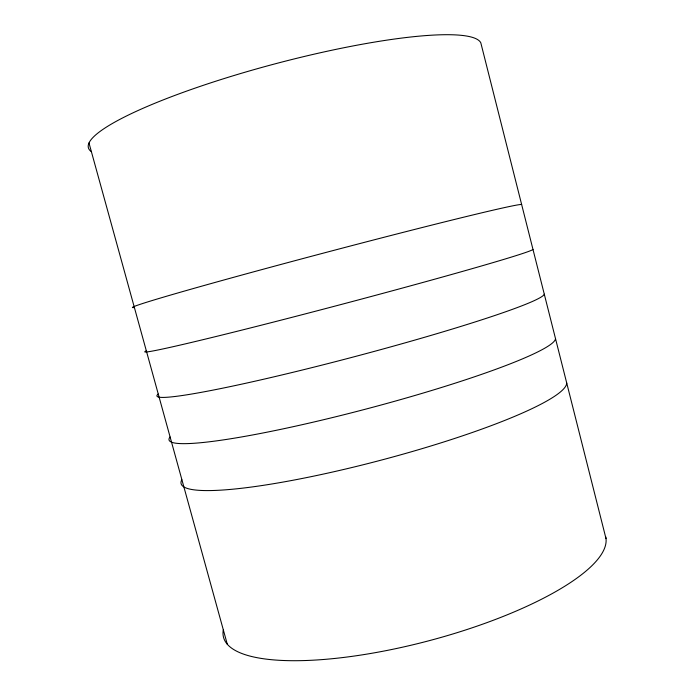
<?xml version="1.0" encoding="UTF-8"?>
<svg xmlns="http://www.w3.org/2000/svg" width="695" height="695" viewBox="0 0 695 695"><rect width="100%" height="100%" fill="white"/><g stroke="black" fill="none" stroke-linecap="round" stroke-linejoin="round"><path stroke-width="1.04" d="M88.995 142.996L227.291 644.248M606.005 538.59L480.81 42.821A203.166 33.421 -14.8 0 0 259.748 68.014A203.166 33.421 -14.8 0 0 91.262 151.571M555.522 338.673A199.839 20.416 -14.8 0 1 351.166 412.899A199.839 20.416 -14.8 0 1 170.006 436.981M544.289 294.176A200.334 12.432 -14.8 0 1 337.449 361.148A200.334 12.432 -14.8 0 1 158.165 394.039M532.995 249.453A200.838 4.37 -14.8 0 1 323.653 309.093A200.838 4.37 -14.8 0 1 146.254 350.879M605.658 536.644A197.589 55.8 -14.8 0 1 416.036 644.03A197.589 55.8 -14.8 0 1 223.269 630M566.703 382.954A199.343 28.321 -14.8 0 1 364.805 464.347A199.343 28.321 -14.8 0 1 181.803 479.715M134.291 307.511A201.35 3.779 -14.8 0 1 309.77 256.733A201.35 3.779 -14.8 0 1 521.641 204.504"/></g></svg>
